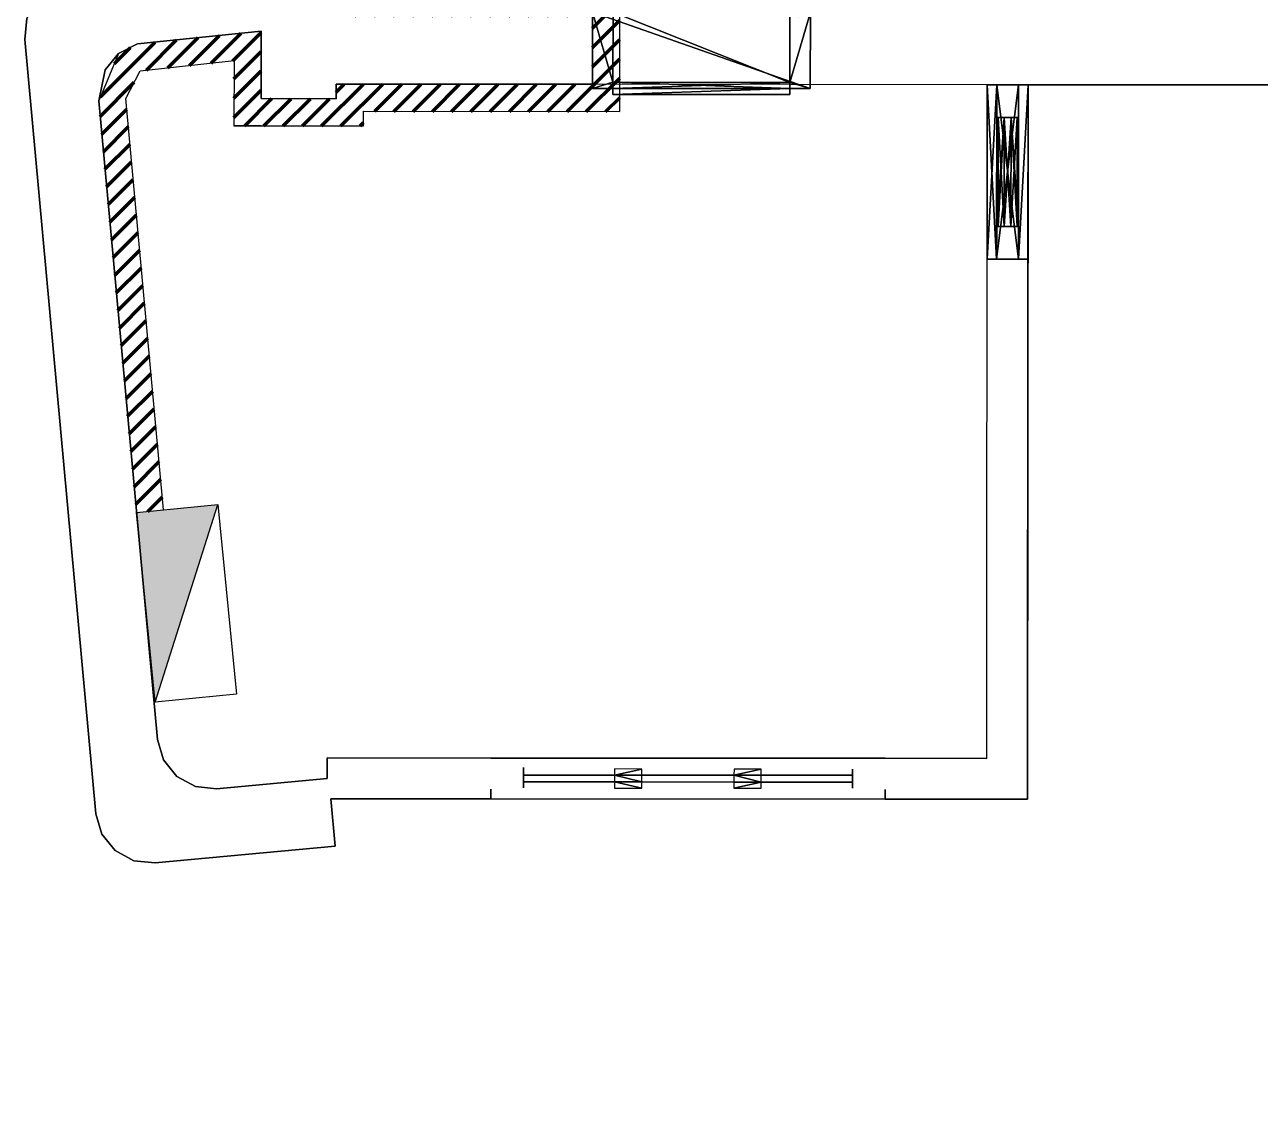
# Model space of a CAD drawing. Header units: metres. Extents: x -0.1 to 64.1, y -0.2 to 39.7.
# Drawn here: x 35.861 to 40.4, y 30.195 to 34.142 of the extents above; entities that cross this region are included whole.
import ezdxf

# ---------------------------------------------------------------- set-up
doc = ezdxf.new("R2010")
doc.units = ezdxf.units.M
doc.header["$LTSCALE"] = 0.2
doc.linetypes.add('ACAD_ISO02W100', pattern=[15, 12, -3])
doc.layers.add('Canaletas', color=4, linetype='Continuous')
doc.layers.add('Tomacorrientes', color=7, linetype='Continuous')
doc.layers.add('DLX_CONT', color=7, linetype='Continuous', true_color=0x969696)
doc.layers.add('L-Techo', color=7, linetype='Continuous', lineweight=30)
doc.layers.get('0').off()

# ---------------------------------------------------------------- blocks, each defined once
blk = doc.blocks.new('933_0_0')
mesh = blk.add_polyface()
corners = [(-0.6042, -0.0125, 0.2), (-0.6042, 0.0125, 0.3), (-0.6042, -0.0125, 0.3), (-0.6042, 0.035, 0.3), (-0.6042, 0.0125, 0.2), (-0.6042, 0.035, 0.2), (-0.6042, 0.0125, 0.3), (-0.6042, 0.0125, 0.2), (-0.6042, 0.035, 0.3), (-0.6042, -0.035, 0.2), (-0.6042, -0.0125, 0.3), (-0.6042, -0.035, 0.3), (-0.6042, -0.0125, 0.2), (-0.6042, -0.0125, 0.3), (-0.6042, -0.035, 0.2), (-0.6042, 0.0125, 0.3), (-0.6042, -0.0125, 0.2), (-0.6042, 0.0125, 0.2), (-0.2692, 0.0125, -0.63), (-0.1692, -0.0125, -0.63), (-0.1692, 0.0125, -0.63), (-0.2692, 0.0125, -0.63), (-0.1692, 0.035, -0.63), (-0.2692, 0.035, -0.63), (-0.2692, 0.0125, -0.63), (-0.1692, 0.0125, -0.63), (-0.1692, 0.035, -0.63), (-0.2692, -0.0125, -0.63), (-0.1692, -0.0125, -0.63), (-0.2692, 0.0125, -0.63), (-0.2692, -0.035, -0.63), (-0.1692, -0.0125, -0.63), (-0.2692, -0.0125, -0.63), (-0.1692, -0.0125, -0.63), (-0.2692, -0.035, -0.63), (-0.1692, -0.035, -0.63)]
mesh.append_faces([[corners[k] for k in face] for face in [(0, 1, 2), (3, 4, 5), (6, 7, 8), (9, 10, 11), (12, 13, 14), (15, 16, 17), (18, 19, 20), (21, 22, 23), (24, 25, 26), (27, 28, 29), (30, 31, 32), (33, 34, 35)]])
blk = doc.blocks.new('933_0_1')
mesh = blk.add_polyface()
corners = [(0.6042, 0.0125, 0.2), (0.6042, -0.0125, 0.3), (0.6042, 0.0125, 0.3), (0.6042, -0.035, 0.3), (0.6042, -0.0125, 0.2), (0.6042, -0.035, 0.2), (0.6042, -0.0125, 0.3), (0.6042, -0.0125, 0.2), (0.6042, -0.035, 0.3), (0.6042, 0.035, 0.2), (0.6042, 0.0125, 0.3), (0.6042, 0.035, 0.3), (0.6042, 0.0125, 0.2), (0.6042, 0.0125, 0.3), (0.6042, 0.035, 0.2), (0.6042, -0.0125, 0.3), (0.6042, 0.0125, 0.2), (0.6042, -0.0125, 0.2)]
mesh.append_faces([[corners[k] for k in face] for face in [(0, 1, 2), (3, 4, 5), (6, 7, 8), (9, 10, 11), (12, 13, 14), (15, 16, 17)]])
blk = doc.blocks.new('933_0_2')
mesh = blk.add_polyface()
corners = [(0.2692, -0.0125, -0.63), (0.1692, 0.0125, -0.63), (0.1692, -0.0125, -0.63), (0.1692, 0.035, -0.63), (0.2692, 0.0125, -0.63), (0.2692, 0.035, -0.63), (0.1692, 0.0125, -0.63), (0.2692, 0.0125, -0.63), (0.1692, 0.035, -0.63), (0.2692, -0.0125, -0.63), (0.1692, -0.035, -0.63), (0.2692, -0.035, -0.63), (0.2692, -0.0125, -0.63), (0.1692, -0.0125, -0.63), (0.1692, -0.035, -0.63), (0.1692, 0.0125, -0.63), (0.2692, -0.0125, -0.63), (0.2692, 0.0125, -0.63)]
mesh.append_faces([[corners[k] for k in face] for face in [(0, 1, 2), (3, 4, 5), (6, 7, 8), (9, 10, 11), (12, 13, 14), (15, 16, 17)]])
blk = doc.blocks.new('933_0_4')
mesh = blk.add_polyface()
corners = [(-0.6042, -0.0125, -0.63), (-0.2692, -0.0125, 0.2), (-0.6042, -0.0125, 0.2), (-0.2692, -0.0125, 0.2), (-0.6042, -0.0125, -0.63), (-0.2692, -0.0125, -0.63), (-0.2692, 0.0125, -0.63), (-0.6042, 0.0125, 0.2), (-0.2692, 0.0125, 0.2), (-0.6042, 0.0125, 0.2), (-0.2692, 0.0125, -0.63), (-0.6042, 0.0125, -0.63), (0.6042, -0.0125, 0.63), (-0.6042, -0.0125, 0.3), (0.6042, -0.0125, 0.3), (-0.6042, -0.0125, 0.3), (0.6042, -0.0125, 0.63), (-0.6042, -0.0125, 0.63), (-0.6042, 0.0125, 0.3), (0.6042, 0.0125, 0.63), (0.6042, 0.0125, 0.3), (0.6042, 0.0125, 0.63), (-0.6042, 0.0125, 0.3), (-0.6042, 0.0125, 0.63), (0.1692, -0.0125, 0.2), (-0.1692, -0.0125, -0.63), (0.1692, -0.0125, -0.63), (-0.1692, -0.0125, -0.63), (0.1692, -0.0125, 0.2), (-0.1692, -0.0125, 0.2), (-0.1692, 0.0125, 0.2), (0.1692, 0.0125, -0.63), (-0.1692, 0.0125, -0.63), (0.1692, 0.0125, -0.63), (-0.1692, 0.0125, 0.2), (0.1692, 0.0125, 0.2), (0.2692, -0.0125, 0.2), (0.6042, -0.0125, -0.63), (0.6042, -0.0125, 0.2), (0.6042, -0.0125, -0.63), (0.2692, -0.0125, 0.2), (0.2692, -0.0125, -0.63), (0.2692, 0.0125, -0.63), (0.6042, 0.0125, 0.2), (0.6042, 0.0125, -0.63), (0.6042, 0.0125, 0.2), (0.2692, 0.0125, -0.63), (0.2692, 0.0125, 0.2)]
mesh.append_faces([[corners[k] for k in face] for face in [(0, 1, 2), (3, 4, 5), (6, 7, 8), (9, 10, 11), (12, 13, 14), (15, 16, 17), (18, 19, 20), (21, 22, 23), (24, 25, 26), (27, 28, 29), (30, 31, 32), (33, 34, 35), (36, 37, 38), (39, 40, 41), (42, 43, 44), (45, 46, 47)]])
blk = doc.blocks.new('933_0_6')
mesh = blk.add_polyface()
corners = [(0.6042, -0.035, 0.2), (0.6042, -0.0125, -0.63), (0.6042, -0.04, -0.63), (0.6042, -0.035, 0.3), (0.6042, -0.0125, 0.63), (0.6042, -0.0125, 0.3), (0.6042, -0.035, 0.3), (0.6042, -0.04, 0.63), (0.6042, -0.0125, 0.63), (0.6042, -0.035, 0.3), (0.6042, -0.04, -0.63), (0.6042, -0.04, 0.63), (0.6042, -0.035, 0.2), (0.6042, -0.04, -0.63), (0.6042, -0.035, 0.3), (0.6042, -0.0125, -0.63), (0.6042, -0.035, 0.2), (0.6042, -0.0125, 0.2)]
mesh.append_faces([[corners[k] for k in face] for face in [(0, 1, 2), (3, 4, 5), (6, 7, 8), (9, 10, 11), (12, 13, 14), (15, 16, 17)]])
blk = doc.blocks.new('943_0_0')
mesh = blk.add_polyface()
corners = [(0.2003, -0.0125, 0.3), (0.2003, 0.0125, 0.2), (0.2003, -0.0125, 0.2), (0.2003, 0.035, 0.2), (0.2003, 0.0125, 0.3), (0.2003, 0.035, 0.3), (0.2003, 0.0125, 0.2), (0.2003, 0.0125, 0.3), (0.2003, 0.035, 0.2), (0.2003, -0.035, 0.3), (0.2003, -0.0125, 0.2), (0.2003, -0.035, 0.2), (0.2003, -0.0125, 0.3), (0.2003, -0.0125, 0.2), (0.2003, -0.035, 0.3), (0.2003, 0.0125, 0.2), (0.2003, -0.0125, 0.3), (0.2003, 0.0125, 0.3)]
mesh.append_faces([[corners[k] for k in face] for face in [(0, 1, 2), (3, 4, 5), (6, 7, 8), (9, 10, 11), (12, 13, 14), (15, 16, 17)]])
blk = doc.blocks.new('943_0_1')
mesh = blk.add_polyface()
corners = [(-0.2003, -0.0125, 0.2), (-0.2003, 0.0125, 0.3), (-0.2003, -0.0125, 0.3), (-0.2003, 0.035, 0.3), (-0.2003, 0.0125, 0.2), (-0.2003, 0.035, 0.2), (-0.2003, 0.0125, 0.3), (-0.2003, 0.0125, 0.2), (-0.2003, 0.035, 0.3), (-0.2003, -0.035, 0.2), (-0.2003, -0.0125, 0.3), (-0.2003, -0.035, 0.3), (-0.2003, -0.0125, 0.2), (-0.2003, -0.0125, 0.3), (-0.2003, -0.035, 0.2), (-0.2003, 0.0125, 0.3), (-0.2003, -0.0125, 0.2), (-0.2003, 0.0125, 0.2)]
mesh.append_faces([[corners[k] for k in face] for face in [(0, 1, 2), (3, 4, 5), (6, 7, 8), (9, 10, 11), (12, 13, 14), (15, 16, 17)]])
blk = doc.blocks.new('943_0_2')
mesh = blk.add_polyface()
corners = [(0.2003, 0.0125, 0.2), (0.2003, -0.0125, 0.3), (0.2003, -0.0125, 0.2), (0.2003, 0.0125, 0.3), (0.2003, 0.035, 0.2), (0.2003, 0.035, 0.3), (0.2003, 0.0125, 0.3), (0.2003, 0.0125, 0.2), (0.2003, 0.035, 0.2), (0.2003, -0.035, 0.2), (0.2003, -0.0125, 0.3), (0.2003, -0.035, 0.3), (0.2003, -0.0125, 0.2), (0.2003, -0.0125, 0.3), (0.2003, -0.035, 0.2), (0.2003, -0.0125, 0.3), (0.2003, 0.0125, 0.2), (0.2003, 0.0125, 0.3), (-0.2003, -0.0125, 0.2), (-0.2003, 0.0125, 0.3), (-0.2003, 0.0125, 0.2), (-0.2003, -0.0125, 0.3), (-0.2003, -0.035, 0.2), (-0.2003, -0.035, 0.3), (-0.2003, -0.0125, 0.3), (-0.2003, -0.0125, 0.2), (-0.2003, -0.035, 0.2), (-0.2003, 0.035, 0.2), (-0.2003, 0.0125, 0.3), (-0.2003, 0.035, 0.3), (-0.2003, 0.0125, 0.2), (-0.2003, 0.0125, 0.3), (-0.2003, 0.035, 0.2), (-0.2003, 0.0125, 0.3), (-0.2003, -0.0125, 0.2), (-0.2003, -0.0125, 0.3), (-0.2003, 0.0125, 0.2), (0.2003, -0.0125, 0.2), (0.2003, 0.0125, 0.2), (0.2003, -0.0125, 0.2), (-0.2003, 0.0125, 0.2), (-0.2003, -0.0125, 0.2), (0.2003, 0.0125, 0.2), (0.2003, -0.0125, -0.63), (0.2003, 0.0125, -0.63), (0.2003, -0.0125, -0.63), (0.2003, 0.0125, 0.2), (0.2003, -0.0125, 0.2), (-0.2003, -0.0125, 0.2), (-0.2003, 0.0125, -0.63), (-0.2003, -0.0125, -0.63), (-0.2003, 0.0125, -0.63), (-0.2003, -0.0125, 0.2), (-0.2003, 0.0125, 0.2), (0.2003, 0.0125, -0.63), (-0.2003, -0.0125, -0.63), (-0.2003, 0.0125, -0.63), (-0.2003, -0.0125, -0.63), (0.2003, 0.0125, -0.63), (0.2003, -0.0125, -0.63), (0.2003, 0.0125, 0.3), (-0.2003, -0.0125, 0.3), (-0.2003, 0.0125, 0.3), (-0.2003, -0.0125, 0.3), (0.2003, 0.0125, 0.3), (0.2003, -0.0125, 0.3), (0.2003, -0.0125, 0.3), (0.2003, 0.0125, 0.63), (0.2003, -0.0125, 0.63), (0.2003, 0.0125, 0.63), (0.2003, -0.0125, 0.3), (0.2003, 0.0125, 0.3), (0.2003, 0.0125, 0.63), (-0.2003, -0.0125, 0.63), (0.2003, -0.0125, 0.63), (-0.2003, -0.0125, 0.63), (0.2003, 0.0125, 0.63), (-0.2003, 0.0125, 0.63), (-0.2003, 0.0125, 0.3), (-0.2003, -0.0125, 0.63), (-0.2003, 0.0125, 0.63), (-0.2003, -0.0125, 0.63), (-0.2003, 0.0125, 0.3), (-0.2003, -0.0125, 0.3)]
mesh.append_faces([[corners[k] for k in face] for face in [(0, 1, 2), (3, 4, 5), (6, 7, 8), (9, 10, 11), (12, 13, 14), (15, 16, 17), (18, 19, 20), (21, 22, 23), (24, 25, 26), (27, 28, 29), (30, 31, 32), (33, 34, 35), (36, 37, 38), (39, 40, 41), (42, 43, 44), (45, 46, 47), (48, 49, 50), (51, 52, 53), (54, 55, 56), (57, 58, 59), (60, 61, 62), (63, 64, 65), (66, 67, 68), (69, 70, 71), (72, 73, 74), (75, 76, 77), (78, 79, 80), (81, 82, 83)]])
blk = doc.blocks.new('943_0_3')
mesh = blk.add_polyface()
corners = [(-0.2003, -0.0125, 0.2), (0.2003, -0.0125, -0.63), (0.2003, -0.0125, 0.2), (0.2003, -0.0125, -0.63), (-0.2003, -0.0125, 0.2), (-0.2003, -0.0125, -0.63), (-0.2003, 0.0125, -0.63), (0.2003, 0.0125, 0.2), (0.2003, 0.0125, -0.63), (0.2003, 0.0125, 0.2), (-0.2003, 0.0125, -0.63), (-0.2003, 0.0125, 0.2), (-0.2003, -0.0125, 0.63), (0.2003, -0.0125, 0.3), (0.2003, -0.0125, 0.63), (0.2003, -0.0125, 0.3), (-0.2003, -0.0125, 0.63), (-0.2003, -0.0125, 0.3), (-0.2003, 0.0125, 0.63), (0.2003, 0.0125, 0.3), (-0.2003, 0.0125, 0.3), (0.2003, 0.0125, 0.3), (-0.2003, 0.0125, 0.63), (0.2003, 0.0125, 0.63)]
mesh.append_faces([[corners[k] for k in face] for face in [(0, 1, 2), (3, 4, 5), (6, 7, 8), (9, 10, 11), (12, 13, 14), (15, 16, 17), (18, 19, 20), (21, 22, 23)]])
blk = doc.blocks.new('943_0_4')
mesh = blk.add_polyface()
corners = [(-0.3203, 0.04, 0.75), (0.3203, -0.04, 0.75), (0.3203, 0.04, 0.75), (0.3203, -0.04, 0.75), (-0.3203, 0.04, 0.75), (-0.3203, -0.04, 0.75), (0.3203, 0.04, 0.75), (0.3203, -0.04, -0.75), (0.3203, 0.04, -0.75), (0.3203, -0.04, -0.75), (0.3203, 0.04, 0.75), (0.3203, -0.04, 0.75), (0.3203, 0.04, -0.75), (-0.3203, -0.04, -0.75), (-0.3203, 0.04, -0.75), (-0.3203, -0.04, -0.75), (0.3203, 0.04, -0.75), (0.3203, -0.04, -0.75), (-0.3203, 0.04, -0.75), (-0.3203, -0.04, 0.75), (-0.3203, 0.04, 0.75), (-0.3203, -0.04, 0.75), (-0.3203, 0.04, -0.75), (-0.3203, -0.04, -0.75), (-0.3203, -0.04, -0.75), (-0.2003, -0.04, 0.63), (-0.3203, -0.04, 0.75), (0.3203, -0.04, -0.75), (-0.2003, -0.04, -0.63), (-0.3203, -0.04, -0.75), (0.3203, -0.04, -0.75), (0.2003, -0.04, -0.63), (-0.2003, -0.04, -0.63), (0.3203, -0.04, 0.75), (0.2003, -0.04, -0.63), (0.3203, -0.04, -0.75), (0.3203, -0.04, 0.75), (0.2003, -0.04, 0.63), (0.2003, -0.04, -0.63), (-0.3203, -0.04, 0.75), (0.2003, -0.04, 0.63), (0.3203, -0.04, 0.75), (-0.3203, -0.04, 0.75), (-0.2003, -0.04, 0.63), (0.2003, -0.04, 0.63), (-0.2003, -0.04, 0.63), (-0.3203, -0.04, -0.75), (-0.2003, -0.04, -0.63), (-0.3203, 0.04, 0.75), (-0.2003, 0.04, -0.63), (-0.3203, 0.04, -0.75), (0.3203, 0.04, 0.75), (-0.2003, 0.04, 0.63), (-0.3203, 0.04, 0.75), (0.3203, 0.04, 0.75), (0.2003, 0.04, 0.63), (-0.2003, 0.04, 0.63), (0.3203, 0.04, -0.75), (0.2003, 0.04, 0.63), (0.3203, 0.04, 0.75), (0.3203, 0.04, -0.75), (0.2003, 0.04, -0.63), (0.2003, 0.04, 0.63), (-0.3203, 0.04, -0.75), (0.2003, 0.04, -0.63), (0.3203, 0.04, -0.75), (-0.3203, 0.04, -0.75), (-0.2003, 0.04, -0.63), (0.2003, 0.04, -0.63), (-0.2003, 0.04, -0.63), (-0.3203, 0.04, 0.75), (-0.2003, 0.04, 0.63), (0.2003, 0.0125, 0.63), (-0.2003, -0.0125, 0.63), (-0.2003, 0.0125, 0.63), (-0.2003, -0.0125, 0.63), (0.2003, 0.0125, 0.63), (0.2003, -0.0125, 0.63), (0.2003, -0.035, 0.2), (0.2003, -0.0125, -0.63), (0.2003, -0.04, -0.63), (0.2003, -0.035, 0.3), (0.2003, -0.0125, 0.63), (0.2003, -0.0125, 0.3), (0.2003, -0.035, 0.3), (0.2003, -0.04, 0.63), (0.2003, -0.0125, 0.63), (0.2003, -0.035, 0.3), (0.2003, -0.04, -0.63), (0.2003, -0.04, 0.63), (0.2003, -0.035, 0.2), (0.2003, -0.04, -0.63), (0.2003, -0.035, 0.3), (0.2003, -0.0125, -0.63), (0.2003, -0.035, 0.2), (0.2003, -0.0125, 0.2), (-0.2003, 0.04, -0.63), (-0.2003, 0.035, 0.2), (-0.2003, 0.0125, -0.63), (-0.2003, 0.0125, -0.63), (-0.2003, 0.035, 0.2), (-0.2003, 0.0125, 0.2), (-0.2003, 0.04, 0.63), (-0.2003, 0.035, 0.2), (-0.2003, 0.04, -0.63), (-0.2003, 0.04, 0.63), (-0.2003, 0.035, 0.3), (-0.2003, 0.035, 0.2), (-0.2003, 0.0125, 0.63), (-0.2003, 0.035, 0.3), (-0.2003, 0.04, 0.63), (-0.2003, 0.035, 0.3), (-0.2003, 0.0125, 0.63), (-0.2003, 0.0125, 0.3), (0.2003, 0.04, -0.63), (-0.2003, 0.0125, -0.63), (0.2003, 0.0125, -0.63), (-0.2003, 0.0125, -0.63), (0.2003, 0.04, -0.63), (-0.2003, 0.04, -0.63), (0.2003, -0.04, -0.63), (-0.2003, -0.0125, -0.63), (-0.2003, -0.04, -0.63), (-0.2003, -0.0125, -0.63), (0.2003, -0.04, -0.63), (0.2003, -0.0125, -0.63), (-0.2003, 0.0125, -0.63), (0.2003, -0.0125, -0.63), (0.2003, 0.0125, -0.63), (0.2003, -0.0125, -0.63), (-0.2003, 0.0125, -0.63), (-0.2003, -0.0125, -0.63), (0.2003, -0.0125, 0.2), (0.2003, 0.0125, -0.63), (0.2003, -0.0125, -0.63), (0.2003, 0.0125, -0.63), (0.2003, -0.0125, 0.2), (0.2003, 0.0125, 0.2), (-0.2003, 0.0125, 0.2), (-0.2003, -0.0125, -0.63), (-0.2003, 0.0125, -0.63), (-0.2003, -0.0125, -0.63), (-0.2003, 0.0125, 0.2), (-0.2003, -0.0125, 0.2), (0.2003, 0.0125, 0.3), (0.2003, -0.0125, 0.63), (0.2003, 0.0125, 0.63), (0.2003, -0.0125, 0.63), (0.2003, 0.0125, 0.3), (0.2003, -0.0125, 0.3), (0.2003, -0.04, 0.63), (-0.2003, -0.0125, 0.63), (0.2003, -0.0125, 0.63), (-0.2003, -0.0125, 0.63), (0.2003, -0.04, 0.63), (-0.2003, -0.04, 0.63), (0.2003, 0.04, 0.63), (-0.2003, 0.0125, 0.63), (-0.2003, 0.04, 0.63), (-0.2003, 0.0125, 0.63), (0.2003, 0.04, 0.63), (0.2003, 0.0125, 0.63), (-0.2003, -0.0125, 0.3), (-0.2003, 0.0125, 0.63), (-0.2003, -0.0125, 0.63), (-0.2003, 0.0125, 0.63), (-0.2003, -0.0125, 0.3), (-0.2003, 0.0125, 0.3), (0.2003, 0.0125, -0.63), (0.2003, 0.035, 0.2), (0.2003, 0.04, -0.63), (0.2003, 0.0125, 0.63), (0.2003, 0.035, 0.3), (0.2003, 0.0125, 0.3), (0.2003, 0.04, 0.63), (0.2003, 0.035, 0.3), (0.2003, 0.0125, 0.63), (0.2003, 0.04, -0.63), (0.2003, 0.035, 0.3), (0.2003, 0.04, 0.63), (0.2003, 0.04, -0.63), (0.2003, 0.035, 0.2), (0.2003, 0.035, 0.3), (0.2003, 0.035, 0.2), (0.2003, 0.0125, -0.63), (0.2003, 0.0125, 0.2)]
mesh.append_faces([[corners[k] for k in face] for face in [(0, 1, 2), (3, 4, 5), (6, 7, 8), (9, 10, 11), (12, 13, 14), (15, 16, 17), (18, 19, 20), (21, 22, 23), (24, 25, 26), (27, 28, 29), (30, 31, 32), (33, 34, 35), (36, 37, 38), (39, 40, 41), (42, 43, 44), (45, 46, 47), (48, 49, 50), (51, 52, 53), (54, 55, 56), (57, 58, 59), (60, 61, 62), (63, 64, 65), (66, 67, 68), (69, 70, 71), (72, 73, 74), (75, 76, 77), (78, 79, 80), (81, 82, 83), (84, 85, 86), (87, 88, 89), (90, 91, 92), (93, 94, 95), (96, 97, 98), (99, 100, 101), (102, 103, 104), (105, 106, 107), (108, 109, 110), (111, 112, 113), (114, 115, 116), (117, 118, 119), (120, 121, 122), (123, 124, 125), (126, 127, 128), (129, 130, 131), (132, 133, 134), (135, 136, 137), (138, 139, 140), (141, 142, 143), (144, 145, 146), (147, 148, 149), (150, 151, 152), (153, 154, 155), (156, 157, 158), (159, 160, 161), (162, 163, 164), (165, 166, 167), (168, 169, 170), (171, 172, 173), (174, 175, 176), (177, 178, 179), (180, 181, 182), (183, 184, 185)]])
blk = doc.blocks.new('943_0_5')
mesh = blk.add_polyface()
corners = [(-0.2003, -0.0125, -0.63), (-0.2003, -0.035, 0.2), (-0.2003, -0.04, -0.63), (-0.2003, -0.0125, 0.63), (-0.2003, -0.035, 0.3), (-0.2003, -0.0125, 0.3), (-0.2003, -0.04, 0.63), (-0.2003, -0.035, 0.3), (-0.2003, -0.0125, 0.63), (-0.2003, -0.04, -0.63), (-0.2003, -0.035, 0.3), (-0.2003, -0.04, 0.63), (-0.2003, -0.04, -0.63), (-0.2003, -0.035, 0.2), (-0.2003, -0.035, 0.3), (-0.2003, -0.035, 0.2), (-0.2003, -0.0125, -0.63), (-0.2003, -0.0125, 0.2)]
mesh.append_faces([[corners[k] for k in face] for face in [(0, 1, 2), (3, 4, 5), (6, 7, 8), (9, 10, 11), (12, 13, 14), (15, 16, 17)]])
blk = doc.blocks.new('943_0_6')
mesh = blk.add_polyface()
corners = [(-0.2003, -0.035, 0.2), (0.2003, -0.0125, 0.2), (0.2003, -0.035, 0.2), (0.2003, -0.0125, 0.2), (-0.2003, -0.035, 0.2), (-0.2003, -0.0125, 0.2), (-0.2003, -0.0125, 0.2), (0.2003, 0.0125, 0.2), (0.2003, -0.0125, 0.2), (0.2003, 0.0125, 0.2), (-0.2003, -0.0125, 0.2), (-0.2003, 0.0125, 0.2), (-0.2003, -0.035, 0.3), (0.2003, -0.035, 0.2), (0.2003, -0.035, 0.3), (0.2003, -0.035, 0.2), (-0.2003, -0.035, 0.3), (-0.2003, -0.035, 0.2), (0.2003, -0.035, 0.3), (-0.2003, -0.0125, 0.3), (-0.2003, -0.035, 0.3), (-0.2003, -0.0125, 0.3), (0.2003, -0.035, 0.3), (0.2003, -0.0125, 0.3), (-0.2003, 0.0125, 0.3), (0.2003, -0.0125, 0.3), (0.2003, 0.0125, 0.3), (0.2003, -0.0125, 0.3), (-0.2003, 0.0125, 0.3), (-0.2003, -0.0125, 0.3), (0.2003, 0.0125, 0.3), (-0.2003, 0.035, 0.3), (-0.2003, 0.0125, 0.3), (-0.2003, 0.035, 0.3), (0.2003, 0.0125, 0.3), (0.2003, 0.035, 0.3), (0.2003, 0.035, 0.3), (-0.2003, 0.035, 0.2), (-0.2003, 0.035, 0.3), (-0.2003, 0.035, 0.2), (0.2003, 0.035, 0.3), (0.2003, 0.035, 0.2), (0.2003, 0.035, 0.2), (-0.2003, 0.0125, 0.2), (-0.2003, 0.035, 0.2), (-0.2003, 0.0125, 0.2), (0.2003, 0.035, 0.2), (0.2003, 0.0125, 0.2)]
mesh.append_faces([[corners[k] for k in face] for face in [(0, 1, 2), (3, 4, 5), (6, 7, 8), (9, 10, 11), (12, 13, 14), (15, 16, 17), (18, 19, 20), (21, 22, 23), (24, 25, 26), (27, 28, 29), (30, 31, 32), (33, 34, 35), (36, 37, 38), (39, 40, 41), (42, 43, 44), (45, 46, 47)]])
blk = doc.blocks.new('1002_0_0')
mesh = blk.add_polyface()
corners = [(-0.325, -0.14, 0.925), (0.325, -0.1175, 0.925), (0.325, -0.14, 0.925), (0.325, -0.1175, 0.925), (-0.325, -0.14, 0.925), (-0.325, -0.1175, 0.925), (0.325, -0.14, 0.925), (0.325, -0.1175, -1), (0.325, -0.14, -1), (0.325, -0.1175, -1), (0.325, -0.14, 0.925), (0.325, -0.1175, 0.925), (-0.325, -0.14, -1), (-0.325, -0.1175, 0.925), (-0.325, -0.14, 0.925), (-0.325, -0.1175, 0.925), (-0.325, -0.14, -1), (-0.325, -0.1175, -1)]
mesh.append_faces([[corners[k] for k in face] for face in [(0, 1, 2), (3, 4, 5), (6, 7, 8), (9, 10, 11), (12, 13, 14), (15, 16, 17)]])
blk = doc.blocks.new('1002_0_1')
mesh = blk.add_polyface()
corners = [(-0.325, -0.1175, -1), (-0.325, -0.14, 0.925), (-0.325, -0.1175, 0.925), (-0.325, -0.14, 0.925), (-0.325, -0.1175, -1), (-0.325, -0.14, -1), (0.325, -0.14, 0.925), (-0.325, -0.1175, 0.925), (-0.325, -0.14, 0.925), (-0.325, -0.1175, 0.925), (0.325, -0.14, 0.925), (0.325, -0.1175, 0.925), (0.325, -0.1175, 0.925), (0.325, -0.14, -1), (0.325, -0.1175, -1), (0.325, -0.14, -1), (0.325, -0.1175, 0.925), (0.325, -0.14, 0.925)]
mesh.append_faces([[corners[k] for k in face] for face in [(0, 1, 2), (3, 4, 5), (6, 7, 8), (9, 10, 11), (12, 13, 14), (15, 16, 17)]])
blk = doc.blocks.new('1002_0_2')
mesh = blk.add_polyface()
corners = [(-0.4, 0.14, 1), (0.4, -0.14, 1), (0.4, 0.14, 1), (0.4, -0.14, 1), (-0.4, 0.14, 1), (-0.4, -0.14, 1), (0.4, 0.14, 1), (0.4, -0.14, -1), (0.4, 0.14, -1), (0.4, -0.14, -1), (0.4, 0.14, 1), (0.4, -0.14, 1), (-0.4, 0.14, -1), (-0.4, -0.14, 1), (-0.4, 0.14, 1), (-0.4, -0.14, 1), (-0.4, 0.14, -1), (-0.4, -0.14, -1), (0.4, -0.14, -1), (0.325, -0.1175, -1), (0.4, 0.14, -1), (0.4, 0.14, -1), (0.325, -0.1175, -1), (0.325, 0.14, -1), (0.325, -0.1175, -1), (0.4, -0.14, -1), (0.325, -0.14, -1), (-0.325, -0.1175, -1), (-0.4, -0.14, -1), (-0.4, 0.14, -1), (-0.325, -0.1175, -1), (-0.4, 0.14, -1), (-0.325, 0.14, -1), (-0.4, -0.14, -1), (-0.325, -0.1175, -1), (-0.325, -0.14, -1), (-0.4, 0.14, 1), (-0.325, 0.14, 0.925), (-0.4, 0.14, -1), (-0.4, 0.14, -1), (-0.325, 0.14, 0.925), (-0.325, 0.14, -1), (0.4, 0.14, 1), (-0.325, 0.14, 0.925), (-0.4, 0.14, 1), (0.4, 0.14, 1), (0.325, 0.14, 0.925), (-0.325, 0.14, 0.925), (0.4, 0.14, -1), (0.325, 0.14, 0.925), (0.4, 0.14, 1), (0.325, 0.14, 0.925), (0.4, 0.14, -1), (0.325, 0.14, -1), (-0.325, -0.14, 0.925), (-0.4, -0.14, 1), (-0.4, -0.14, -1), (-0.325, -0.14, 0.925), (-0.4, -0.14, -1), (-0.325, -0.14, -1), (-0.325, -0.14, 0.925), (0.4, -0.14, 1), (-0.4, -0.14, 1), (0.325, -0.14, 0.925), (0.4, -0.14, 1), (-0.325, -0.14, 0.925), (0.325, -0.14, 0.925), (0.4, -0.14, -1), (0.4, -0.14, 1), (0.4, -0.14, -1), (0.325, -0.14, 0.925), (0.325, -0.14, -1), (-0.325, 0.14, 0.925), (0.325, -0.1175, 0.925), (-0.325, -0.1175, 0.925), (0.325, -0.1175, 0.925), (-0.325, 0.14, 0.925), (0.325, 0.14, 0.925), (0.325, 0.14, -1), (0.325, -0.1175, 0.925), (0.325, 0.14, 0.925), (0.325, -0.1175, 0.925), (0.325, 0.14, -1), (0.325, -0.1175, -1), (-0.325, 0.14, 0.925), (-0.325, -0.1175, -1), (-0.325, 0.14, -1), (-0.325, -0.1175, -1), (-0.325, 0.14, 0.925), (-0.325, -0.1175, 0.925)]
mesh.append_faces([[corners[k] for k in face] for face in [(0, 1, 2), (3, 4, 5), (6, 7, 8), (9, 10, 11), (12, 13, 14), (15, 16, 17), (18, 19, 20), (21, 22, 23), (24, 25, 26), (27, 28, 29), (30, 31, 32), (33, 34, 35), (36, 37, 38), (39, 40, 41), (42, 43, 44), (45, 46, 47), (48, 49, 50), (51, 52, 53), (54, 55, 56), (57, 58, 59), (60, 61, 62), (63, 64, 65), (66, 67, 68), (69, 70, 71), (72, 73, 74), (75, 76, 77), (78, 79, 80), (81, 82, 83), (84, 85, 86), (87, 88, 89)]])
blk = doc.blocks.new('1002_0_3')
mesh = blk.add_polyface()
corners = [(-0.325, -0.14, -1), (0.325, -0.14, -1), (-0.325, -0.1625, -1), (-0.325, -0.1625, -1), (0.325, -0.14, -1), (0.325, -0.1625, -1), (-0.325, -0.14, -1), (0.325, -0.1175, -1), (0.325, -0.14, -1), (0.325, -0.1175, -1), (-0.325, -0.14, -1), (-0.325, -0.1175, -1)]
mesh.append_faces([[corners[k] for k in face] for face in [(0, 1, 2), (3, 4, 5), (6, 7, 8), (9, 10, 11)]])
blk = doc.blocks.new('1002_0_4')
mesh = blk.add_polyface()
corners = [(-0.325, -0.1625, 0.925), (-0.325, -0.14, -1), (-0.325, -0.1625, -1), (-0.325, -0.14, -1), (-0.325, -0.1625, 0.925), (-0.325, -0.14, 0.925), (0.325, -0.1625, -1), (0.325, -0.14, 0.925), (0.325, -0.1625, 0.925), (0.325, -0.14, 0.925), (0.325, -0.1625, -1), (0.325, -0.14, -1), (-0.325, -0.1625, 0.925), (0.325, -0.14, 0.925), (-0.325, -0.14, 0.925), (0.325, -0.14, 0.925), (-0.325, -0.1625, 0.925), (0.325, -0.1625, 0.925)]
mesh.append_faces([[corners[k] for k in face] for face in [(0, 1, 2), (3, 4, 5), (6, 7, 8), (9, 10, 11), (12, 13, 14), (15, 16, 17)]])
blk = doc.blocks.new('1002_0_5')
mesh = blk.add_polyface()
corners = [(-0.325, -0.1175, 0.925), (0.325, -0.1175, -1), (-0.325, -0.1175, -1), (0.325, -0.1175, -1), (-0.325, -0.1175, 0.925), (0.325, -0.1175, 0.925)]
mesh.append_faces([[corners[k] for k in face] for face in [(0, 1, 2), (3, 4, 5)]])
blk = doc.blocks.new('1002_0_6')
mesh = blk.add_polyface()
corners = [(-0.325, -0.1625, 0.925), (0.325, -0.1625, -1), (0.325, -0.1625, 0.925), (0.325, -0.1625, -1), (-0.325, -0.1625, 0.925), (-0.325, -0.1625, -1)]
mesh.append_faces([[corners[k] for k in face] for face in [(0, 1, 2), (3, 4, 5)]])
blk = doc.blocks.new('Tablero')
at = {"layer": 'Tomacorrientes', "linetype": 'ACAD_ISO02W100', "lineweight": 100}
h = blk.add_hatch(dxfattribs=at)
h.set_pattern_fill('ANGLE', color=256)
h.set_pattern_definition([(0, (0, 0), (0, 6.985), [5.08, -1.905]), (90, (0, 0), (-6.985, 4e-16), [5.08, -1.905])])
h.paths.add_polyline_path([(6.0927, 4.8474), (5.7927, 4.8474), (5.7927, 4.1474)])
at = {"layer": 'Tomacorrientes'}
h = blk.add_hatch(color=256, dxfattribs=at)
h.dxf.hatch_style = 1
h.paths.add_polyline_path([(6.0927, 4.8474), (5.7927, 4.8474), (5.7927, 4.1474)])
blk.add_line((5.7927, 4.1474), (6.0927, 4.8474), dxfattribs=at)
blk.add_lwpolyline([(6.0927, 4.1474), (5.7927, 4.1474), (5.7927, 4.8474), (6.0927, 4.8474)], close=True, dxfattribs=at)

msp = doc.modelspace()

# ---------------------------------------------------------------- hatches: boundary and pattern name
at = {"layer": 'Canaletas', "linetype": 'ACAD_ISO02W100', "lineweight": 100}
h = msp.add_hatch(dxfattribs=at)
h.set_pattern_fill('_USER', color=256, scale=0.05, angle=45, pattern_type=0)
h.set_pattern_definition([(45, (0, 0), (-0.03535534, 0.03535534), [])])
h.paths.add_polyline_path([(40.4685, 36.626), (39.1823, 36.6233, 0.412952), (38.6471, 36.0857), (38.6472, 34.2725), (38.6471, 34.1728), (38.7471, 34.1727), (38.7471, 36.0818, -0.414837), (39.1857, 36.5233), (40.4687, 36.526)])
h.paths.add_polyline_path([(36.8015, 36.4821), (37.4391, 36.7072), (37.4387, 36.8223), (36.6962, 36.5349), (36.7148, 36.3322), (36.9039, 34.2737), (37.0057, 34.2737), (37.0056, 34.1737), (37.9473, 34.173), (37.9474, 34.273), (37.1057, 34.2735), (37.1058, 34.3736), (36.9949, 34.3737)])
h.paths.add_polyline_path([(38.0472, 34.1729), (37.9473, 34.173), (37.9471, 33.923), (37.0055, 33.9237), (37.0054, 33.8699), (36.7296, 33.8701), (36.7298, 34.1184), (36.2752, 34.0709), (36.2062, 34.0355), (36.1331, 33.8619), (36.2719, 32.3502), (36.3715, 32.3593), (36.2327, 33.8705), (36.2855, 33.9724), (36.6301, 34.0097), (36.6296, 33.7702), (37.1054, 33.7699), (37.1054, 33.8236), (38.0468, 33.8229)])
h.paths.add_polyline_path([(40.7984, 34.2711), (40.5684, 34.2712), (40.5684, 36.526), (40.4687, 36.526), (40.4668, 34.1713), (40.6983, 34.1711), (40.6965, 31.6154), (40.7965, 31.6153)])

# ---------------------------------------------------------------- linework, layer by layer
at = {"layer": 'Canaletas'}
for p, q in [((37.0055, 33.9237), (37.1055, 33.9236)), ((36.7296, 33.7701), (36.6296, 33.7702)), ((36.7296, 33.7701), (36.7296, 33.7701))]:
    msp.add_line(p, q, dxfattribs=at)
msp.add_lwpolyline([(36.3715, 32.3593), (36.2327, 33.8705), (36.2855, 33.9724), (36.6301, 34.0097), (36.6296, 33.7702), (37.1054, 33.7699), (37.1054, 33.8236), (38.0468, 33.8229), (38.0472, 34.1733), (37.9473, 34.173), (37.9471, 33.923), (37.0055, 33.9237), (37.0054, 33.8699), (36.7296, 33.8701), (36.7298, 34.1184), (36.2752, 34.0709), (36.2062, 34.0355), (36.1331, 33.8619), (36.2719, 32.3502)], close=True, dxfattribs=at)
for points in [[(36.7298, 34.1184), (36.7297, 34.0184)], [(36.272, 32.3496), (36.3715, 32.3593)]]:
    msp.add_lwpolyline(points, dxfattribs=at)
at = {"layer": 'DLX_CONT'}
for points in [[(35.8695, 34.165, 0), (35.8613, 34.0875, 0)], [(35.8695, 34.165, 0), (35.8613, 34.0875, 0)], [(35.8613, 34.0875, 0), (36.1225, 31.2437, 0)], [(35.8613, 34.0875, 0), (36.1225, 31.2437, 0)], [(36.7298, 34.1184, 0), (36.2751, 34.0719, 0)], [(36.7298, 34.1184, 0), (36.2751, 34.0719, 0)], [(36.7296, 33.8701, 0), (36.7298, 34.1184, 0)], [(36.7296, 33.8701, 0), (36.7298, 34.1184, 0)], [(36.2751, 34.0719, 0), (36.2062, 34.0355, 0)], [(36.2751, 34.0719, 0), (36.2062, 34.0355, 0)], [(36.2062, 34.0355, 0), (36.1564, 33.9755, 0)], [(36.2062, 34.0355, 0), (36.1564, 33.9755, 0)], [(36.1564, 33.9755, 0), (36.1331, 33.8619, 0)], [(36.1564, 33.9755, 0), (36.1331, 33.8619, 0)], [(37.0055, 33.9237, 0), (37.0054, 33.8699, 0)], [(37.0055, 33.9237, 0), (37.0054, 33.8699, 0)], [(37.9471, 33.923, 0), (37.0055, 33.9237, 0)], [(37.9471, 33.923, 0), (37.0055, 33.9237, 0)], [(39.397, 33.9212, 0), (37.9471, 33.923, 0)], [(39.397, 33.9212, 0), (37.9471, 33.923, 0)], [(39.3951, 31.447, 0), (39.397, 33.9212, 0)], [(39.3951, 31.447, 0), (39.397, 33.9212, 0)], [(39.5452, 31.2969, 0), (39.547, 33.9212, 0)], [(39.5452, 31.2969, 0), (39.547, 33.9212, 0)], [(39.547, 33.9212, 0), (40.5471, 33.9212, 0)], [(39.547, 33.9212, 0), (40.5471, 33.9212, 0)], [(36.1331, 33.8619, 0), (36.3485, 31.516, 0)], [(36.1331, 33.8619, 0), (36.3485, 31.516, 0)], [(37.0054, 33.8699, 0), (36.7296, 33.8701, 0)], [(37.0054, 33.8699, 0), (36.7296, 33.8701, 0)], [(36.3485, 31.516, 0), (36.3707, 31.4411, 0)], [(36.3485, 31.516, 0), (36.3707, 31.4411, 0)], [(36.3707, 31.4411, 0), (36.4199, 31.3804, 0)], [(36.3707, 31.4411, 0), (36.4199, 31.3804, 0)], [(36.9724, 31.3732, 0), (36.9725, 31.4487, 0)], [(36.9724, 31.3732, 0), (36.9725, 31.4487, 0)], [(36.9725, 31.4487, 0), (39.3951, 31.447, 0)], [(36.9725, 31.4487, 0), (39.3951, 31.447, 0)], [(36.4199, 31.3804, 0), (36.4886, 31.3432, 0)], [(36.4199, 31.3804, 0), (36.4886, 31.3432, 0)], [(36.5663, 31.3352, 0), (36.9724, 31.3732, 0)], [(36.5663, 31.3352, 0), (36.9724, 31.3732, 0)], [(36.4886, 31.3432, 0), (36.5663, 31.3352, 0)], [(36.4886, 31.3432, 0), (36.5663, 31.3352, 0)], [(37.0022, 31.1249, 0), (36.9862, 31.2987, 0)], [(36.9862, 31.2987, 0), (39.5452, 31.2969, 0)], [(37.0022, 31.1249, 0), (36.9862, 31.2987, 0)], [(36.9862, 31.2987, 0), (39.5452, 31.2969, 0)], [(36.1225, 31.2437, 0), (36.1447, 31.1688, 0)], [(36.1225, 31.2437, 0), (36.1447, 31.1688, 0)], [(36.1447, 31.1688, 0), (36.1939, 31.1081, 0)], [(36.1447, 31.1688, 0), (36.1939, 31.1081, 0)], [(36.1939, 31.1081, 0), (36.2626, 31.0709, 0)], [(36.1939, 31.1081, 0), (36.2626, 31.0709, 0)], [(36.3403, 31.0629, 0), (37.0022, 31.1249, 0)], [(36.3403, 31.0629, 0), (37.0022, 31.1249, 0)], [(36.2626, 31.0709, 0), (36.3403, 31.0629, 0)], [(36.2626, 31.0709, 0), (36.3403, 31.0629, 0)]]:
    msp.add_polyline3d(points, dxfattribs=at)

# ---------------------------------------------------------------- block references
for name, p, rotation in [('1002_0_2', (38.3472, 34.0477, 1), 359.9608548086469), ('1002_0_0', (38.3472, 34.0477, 1), 359.9608548086469), ('1002_0_1', (38.3472, 34.0477, 1), 359.9608548086469), ('1002_0_3', (38.3472, 34.0477, 1), 359.9608548086469), ('1002_0_5', (38.3472, 34.0477, 1), 359.9608548086469), ('1002_0_4', (38.3472, 34.0477, 1), 359.9608548086469), ('943_0_4', (39.4718, 33.6009, 1.55), 269.9553752591479), ('1002_0_6', (38.3472, 34.0477, 1), 359.9608548086469), ('943_0_5', (39.4718, 33.6009, 1.55), 269.9553752591479), ('943_0_2', (39.4718, 33.6009, 1.55), 269.9553752591479), ('943_0_6', (39.4718, 33.6009, 1.55), 269.9553752591479), ('943_0_1', (39.4718, 33.6009, 1.55), 269.9553752591479), ('943_0_3', (39.4718, 33.6009, 1.55), 269.9553752591479), ('943_0_0', (39.4718, 33.6009, 1.55), 269.9553752591479), ('933_0_1', (38.2975, 31.3728, 1.55), 179.9608548086469), ('933_0_6', (38.2975, 31.3728, 1.55), 179.9608548086469), ('933_0_2', (38.2975, 31.3728, 1.55), 179.9608548086469), ('933_0_0', (38.2975, 31.3728, 1.55), 179.9608548086469), ('933_0_4', (38.2975, 31.3728, 1.55), 179.9608548086469)]:
    msp.add_blockref(name, p, dxfattribs=dict(at, rotation=rotation))
at = {"layer": 'L-Techo', "rotation": 5.601717731112414}
msp.add_blockref('Tablero', (30.9801, 26.9599), dxfattribs=at)

# ---------------------------------------------------------------- meshes
at = {"layer": 'DLX_CONT'}
mesh = msp.add_polyface(dxfattribs=at)
corners = [(48.5329, 33.0991, 2.8), (49.2748, 33.0986), (49.2748, 33.0986, 2.8), (49.2748, 33.0986), (48.5329, 33.0991, 2.8), (48.5329, 33.0991), (40.5446, 30.2058, 2.8), (48.5323, 30.1948), (48.5323, 30.1948, 2.8), (48.5323, 30.1948), (40.5446, 30.2058, 2.8), (40.5446, 30.2058), (40.5471, 33.9212, 2.8), (40.5446, 30.2058), (40.5446, 30.2058, 2.8), (40.5446, 30.2058), (40.5471, 33.9212, 2.8), (40.5471, 33.9212), (39.547, 33.9212, 2.8), (40.5471, 33.9212), (40.5471, 33.9212, 2.8), (40.5471, 33.9212), (39.547, 33.9212, 2.8), (39.547, 33.9212), (39.5452, 31.2969), (39.5466, 33.2806, 2.3), (39.5452, 31.2969, 2.8), (39.547, 33.9211, 2.3), (39.547, 33.9212), (39.547, 33.9212, 2.8), (39.547, 33.9211, 0.8), (39.547, 33.9212), (39.547, 33.9211, 2.3), (39.5452, 31.2969, 2.8), (39.547, 33.9211, 2.3), (39.547, 33.9212, 2.8), (39.5452, 31.2969, 2.8), (39.5466, 33.2806, 2.3), (39.547, 33.9211, 2.3), (39.5452, 31.2969), (39.5466, 33.2806, 0.8), (39.5466, 33.2806, 2.3), (39.547, 33.9212), (39.5466, 33.2806, 0.8), (39.5452, 31.2969), (39.5466, 33.2806, 0.8), (39.547, 33.9212), (39.547, 33.9211, 0.8), (39.5452, 31.2969), (37.5733, 31.2983, 0.8), (36.9862, 31.2987), (36.9862, 31.2987, 2.8), (39.0217, 31.2973, 2.3), (39.5452, 31.2969, 2.8), (36.9862, 31.2987, 2.8), (37.5733, 31.2983, 2.3), (39.0217, 31.2973, 2.3), (39.0217, 31.2973, 2.3), (39.5452, 31.2969), (39.5452, 31.2969, 2.8), (39.0217, 31.2973, 0.8), (39.5452, 31.2969), (39.0217, 31.2973, 2.3), (36.9862, 31.2987), (37.5733, 31.2983, 2.3), (36.9862, 31.2987, 2.8), (36.9862, 31.2987), (37.5733, 31.2983, 0.8), (37.5733, 31.2983, 2.3), (37.5733, 31.2983, 0.8), (39.5452, 31.2969), (39.0217, 31.2973, 0.8), (37.0022, 31.1249, 2.8), (36.9862, 31.2987), (36.9862, 31.2987, 2.8), (36.9862, 31.2987), (37.0022, 31.1249, 2.8), (37.0022, 31.1249), (36.3403, 31.0629, 2.8), (37.0022, 31.1249), (37.0022, 31.1249, 2.8), (37.0022, 31.1249), (36.3403, 31.0629, 2.8), (36.3403, 31.0629), (36.2626, 31.0709, 2.8), (36.3403, 31.0629), (36.3403, 31.0629, 2.8), (36.3403, 31.0629), (36.2626, 31.0709, 2.8), (36.2626, 31.0709), (36.1939, 31.1081, 2.8), (36.2626, 31.0709), (36.2626, 31.0709, 2.8), (36.2626, 31.0709), (36.1939, 31.1081, 2.8), (36.1939, 31.1081), (36.1447, 31.1688, 2.8), (36.1939, 31.1081), (36.1939, 31.1081, 2.8), (36.1939, 31.1081), (36.1447, 31.1688, 2.8), (36.1447, 31.1688), (36.1225, 31.2437, 2.8), (36.1447, 31.1688), (36.1447, 31.1688, 2.8), (36.1447, 31.1688), (36.1225, 31.2437, 2.8), (36.1225, 31.2437), (35.8613, 34.0875, 2.8), (36.1225, 31.2437), (36.1225, 31.2437, 2.8), (36.1225, 31.2437), (35.8613, 34.0875, 2.8), (35.8613, 34.0875), (35.8695, 34.165, 2.8), (35.8613, 34.0875), (35.8613, 34.0875, 2.8), (35.8613, 34.0875), (35.8695, 34.165, 2.8), (35.8695, 34.165), (35.9066, 34.2335, 2.8), (35.8695, 34.165), (35.8695, 34.165, 2.8), (35.8695, 34.165), (35.9066, 34.2335, 2.8), (35.9066, 34.2335), (35.9671, 34.2827, 2.8), (35.9066, 34.2335), (35.9066, 34.2335, 2.8), (35.9066, 34.2335), (35.9671, 34.2827, 2.8), (35.9671, 34.2827), (36.0418, 34.3049, 2.8), (35.9671, 34.2827), (35.9671, 34.2827, 2.8), (35.9671, 34.2827), (36.0418, 34.3049, 2.8), (36.0418, 34.3049), (36.7115, 34.3677, 2.8), (36.0418, 34.3049), (36.0418, 34.3049, 2.8), (36.0418, 34.3049), (36.7115, 34.3677, 2.8), (36.7115, 34.3677), (36.4232, 37.3981, 2.8), (36.7115, 34.3677), (36.7115, 34.3677, 2.8), (36.7115, 34.3677), (36.4232, 37.3981, 2.8), (36.4232, 37.3981), (36.4134, 37.3981, 2.8), (36.4232, 37.3981), (36.4232, 37.3981, 2.8), (36.4232, 37.3981), (36.4134, 37.3981, 2.8), (36.4134, 37.3981), (36.4137, 37.7002, 2.8), (36.4134, 37.3981), (36.4134, 37.3981, 2.8), (36.4134, 37.3981), (36.4137, 37.7002, 2.8), (36.4137, 37.7002), (49.2763, 35.164, 2.8), (48.5401, 35.1633), (48.5401, 35.1633, 2.8), (48.5401, 35.1633), (49.2763, 35.164, 2.8), (49.2763, 35.164), (49.2748, 33.0986, 2.8), (49.2763, 35.164), (49.2763, 35.164, 2.8), (49.2763, 35.164), (49.2748, 33.0986, 2.8), (49.2748, 33.0986)]
mesh.append_faces([[corners[k] for k in face] for face in [(0, 1, 2), (3, 4, 5), (6, 7, 8), (9, 10, 11), (12, 13, 14), (15, 16, 17), (18, 19, 20), (21, 22, 23), (24, 25, 26), (27, 28, 29), (30, 31, 32), (33, 34, 35), (36, 37, 38), (39, 40, 41), (42, 43, 44), (45, 46, 47), (48, 49, 50), (51, 52, 53), (54, 55, 56), (57, 58, 59), (60, 61, 62), (63, 64, 65), (66, 67, 68), (69, 70, 71), (72, 73, 74), (75, 76, 77), (78, 79, 80), (81, 82, 83), (84, 85, 86), (87, 88, 89), (90, 91, 92), (93, 94, 95), (96, 97, 98), (99, 100, 101), (102, 103, 104), (105, 106, 107), (108, 109, 110), (111, 112, 113), (114, 115, 116), (117, 118, 119), (120, 121, 122), (123, 124, 125), (126, 127, 128), (129, 130, 131), (132, 133, 134), (135, 136, 137), (138, 139, 140), (141, 142, 143), (144, 145, 146), (147, 148, 149), (150, 151, 152), (153, 154, 155), (156, 157, 158), (159, 160, 161), (162, 163, 164), (165, 166, 167), (168, 169, 170), (171, 172, 173)]])
mesh = msp.add_polyface(dxfattribs=at)
corners = [(37.0054, 33.8699, 2.8), (37.0055, 33.9237), (37.0055, 33.9237, 2.8), (37.0055, 33.9237), (37.0054, 33.8699, 2.8), (37.0054, 33.8699), (36.7296, 33.8701, 2.8), (37.0054, 33.8699), (37.0054, 33.8699, 2.8), (37.0054, 33.8699), (36.7296, 33.8701, 2.8), (36.7296, 33.8701), (37.0055, 33.9237), (37.9471, 33.923, 2), (37.0055, 33.9237, 2.8), (37.0055, 33.9237, 2.8), (37.9471, 33.923, 2), (37.9471, 33.923, 2.8), (37.9471, 33.923, 2), (37.0055, 33.9237), (37.9471, 33.923), (37.5734, 31.4483, 0.8), (39.3951, 31.447), (36.9725, 31.4487), (39.3951, 31.447), (39.0218, 31.4473, 2.3), (39.3951, 31.447, 2.8), (39.3951, 31.447), (39.0218, 31.4473, 0.8), (39.0218, 31.4473, 2.3), (39.0218, 31.4473, 2.3), (36.9725, 31.4487, 2.8), (39.3951, 31.447, 2.8), (37.5734, 31.4483, 2.3), (36.9725, 31.4487, 2.8), (39.0218, 31.4473, 2.3), (37.5734, 31.4483, 2.3), (36.9725, 31.4487), (36.9725, 31.4487, 2.8), (37.5734, 31.4483, 0.8), (36.9725, 31.4487), (37.5734, 31.4483, 2.3), (39.3951, 31.447), (37.5734, 31.4483, 0.8), (39.0218, 31.4473, 0.8), (36.9725, 31.4487, 2.8), (36.9724, 31.3732), (36.9724, 31.3732, 2.8), (36.9724, 31.3732), (36.9725, 31.4487, 2.8), (36.9725, 31.4487), (36.9724, 31.3732), (36.5663, 31.3352, 2.8), (36.9724, 31.3732, 2.8), (36.5663, 31.3352, 2.8), (36.9724, 31.3732), (36.5663, 31.3352), (36.5663, 31.3352), (36.4886, 31.3432, 2.8), (36.5663, 31.3352, 2.8), (36.4886, 31.3432, 2.8), (36.5663, 31.3352), (36.4886, 31.3432), (36.4199, 31.3804), (36.4886, 31.3432, 2.8), (36.4886, 31.3432), (36.4886, 31.3432, 2.8), (36.4199, 31.3804), (36.4199, 31.3804, 2.8), (36.4199, 31.3804, 2.8), (36.3707, 31.4411), (36.3707, 31.4411, 2.8), (36.3707, 31.4411), (36.4199, 31.3804, 2.8), (36.4199, 31.3804), (36.3707, 31.4411, 2.8), (36.3485, 31.516), (36.3485, 31.516, 2.8), (36.3485, 31.516), (36.3707, 31.4411, 2.8), (36.3707, 31.4411), (36.1331, 33.8619, 2.8), (36.3485, 31.516), (36.1331, 33.8619), (36.3485, 31.516), (36.1331, 33.8619, 2.8), (36.3485, 31.516, 2.8), (36.1564, 33.9755), (36.1331, 33.8619, 2.8), (36.1331, 33.8619), (36.1331, 33.8619, 2.8), (36.1564, 33.9755), (36.1564, 33.9755, 2.8), (36.1564, 33.9755, 2.8), (36.2062, 34.0355), (36.2062, 34.0355, 2.8), (36.2062, 34.0355), (36.1564, 33.9755, 2.8), (36.1564, 33.9755), (36.2062, 34.0355, 2.8), (36.2751, 34.0719), (36.2751, 34.0719, 2.8), (36.2751, 34.0719), (36.2062, 34.0355, 2.8), (36.2062, 34.0355), (36.7298, 34.1184), (36.2751, 34.0719, 2.8), (36.2751, 34.0719), (36.2751, 34.0719, 2.8), (36.7298, 34.1184), (36.7298, 34.1184, 2.8)]
mesh.append_faces([[corners[k] for k in face] for face in [(0, 1, 2), (3, 4, 5), (6, 7, 8), (9, 10, 11), (12, 13, 14), (15, 16, 17), (18, 19, 20), (21, 22, 23), (24, 25, 26), (27, 28, 29), (30, 31, 32), (33, 34, 35), (36, 37, 38), (39, 40, 41), (42, 43, 44), (45, 46, 47), (48, 49, 50), (51, 52, 53), (54, 55, 56), (57, 58, 59), (60, 61, 62), (63, 64, 65), (66, 67, 68), (69, 70, 71), (72, 73, 74), (75, 76, 77), (78, 79, 80), (81, 82, 83), (84, 85, 86), (87, 88, 89), (90, 91, 92), (93, 94, 95), (96, 97, 98), (99, 100, 101), (102, 103, 104), (105, 106, 107), (108, 109, 110)]])
mesh = msp.add_polyface(dxfattribs=at)
corners = [(36.7298, 34.1184, 2.8), (36.7296, 33.8701), (36.7296, 33.8701, 2.8), (36.7296, 33.8701), (36.7298, 34.1184, 2.8), (36.7298, 34.1184)]
mesh.append_faces([[corners[k] for k in face] for face in [(0, 1, 2), (3, 4, 5)]])
mesh = msp.add_polyface(dxfattribs=at)
corners = [(39.397, 33.9212, 2.3), (39.4315, 33.2807, 2.3), (39.3965, 33.2807, 2.3), (39.4315, 33.2807, 2.3), (39.397, 33.9212, 2.3), (39.432, 33.9212, 2.3), (39.397, 33.9212, 0.8), (39.432, 33.9212, 2.3), (39.397, 33.9212, 2.3), (39.432, 33.9212, 2.3), (39.397, 33.9212, 0.8), (39.432, 33.9212, 0.8), (39.3965, 33.2807, 2.3), (39.4315, 33.2807, 0.8), (39.3965, 33.2807, 0.8), (39.4315, 33.2807, 0.8), (39.3965, 33.2807, 2.3), (39.4315, 33.2807, 2.3), (39.432, 33.9212, 0.8), (39.3965, 33.2807, 0.8), (39.4315, 33.2807, 0.8), (39.3965, 33.2807, 0.8), (39.432, 33.9212, 0.8), (39.397, 33.9212, 0.8), (39.5115, 33.2806, 2.3), (39.547, 33.9211, 2.3), (39.5466, 33.2806, 2.3), (39.547, 33.9211, 2.3), (39.5115, 33.2806, 2.3), (39.512, 33.9211, 2.3)]
mesh.append_faces([[corners[k] for k in face] for face in [(0, 1, 2), (3, 4, 5), (6, 7, 8), (9, 10, 11), (12, 13, 14), (15, 16, 17), (18, 19, 20), (21, 22, 23), (24, 25, 26), (27, 28, 29)]])
mesh = msp.add_polyface(dxfattribs=at)
corners = [(39.547, 33.9211, 0.8), (39.5115, 33.2806, 0.8), (39.5466, 33.2806, 0.8), (39.5115, 33.2806, 0.8), (39.547, 33.9211, 0.8), (39.512, 33.9211, 0.8)]
mesh.append_faces([[corners[k] for k in face] for face in [(0, 1, 2), (3, 4, 5)]])
mesh = msp.add_polyface(dxfattribs=at)
corners = [(39.547, 33.9211, 2.3), (39.512, 33.9211, 0.8), (39.547, 33.9211, 0.8), (39.512, 33.9211, 0.8), (39.547, 33.9211, 2.3), (39.512, 33.9211, 2.3)]
mesh.append_faces([[corners[k] for k in face] for face in [(0, 1, 2), (3, 4, 5)]])
mesh = msp.add_polyface(dxfattribs=at)
corners = [(39.5466, 33.2806, 0.8), (39.5115, 33.2806, 2.3), (39.5466, 33.2806, 2.3), (39.5115, 33.2806, 2.3), (39.5466, 33.2806, 0.8), (39.5115, 33.2806, 0.8)]
mesh.append_faces([[corners[k] for k in face] for face in [(0, 1, 2), (3, 4, 5)]])
mesh = msp.add_polyface(dxfattribs=at)
corners = [(37.5733, 31.2983, 0.8), (37.5733, 31.3333, 2.3), (37.5733, 31.2983, 2.3), (37.5733, 31.3333, 2.3), (37.5733, 31.2983, 0.8), (37.5733, 31.3333, 0.8)]
mesh.append_faces([[corners[k] for k in face] for face in [(0, 1, 2), (3, 4, 5)]])
mesh = msp.add_polyface(dxfattribs=at)
corners = [(39.0217, 31.2973, 2.3), (39.0217, 31.3323, 0.8), (39.0217, 31.2973, 0.8), (39.0217, 31.3323, 0.8), (39.0217, 31.2973, 2.3), (39.0217, 31.3323, 2.3)]
mesh.append_faces([[corners[k] for k in face] for face in [(0, 1, 2), (3, 4, 5)]])

doc.saveas('drawing.dxf')
